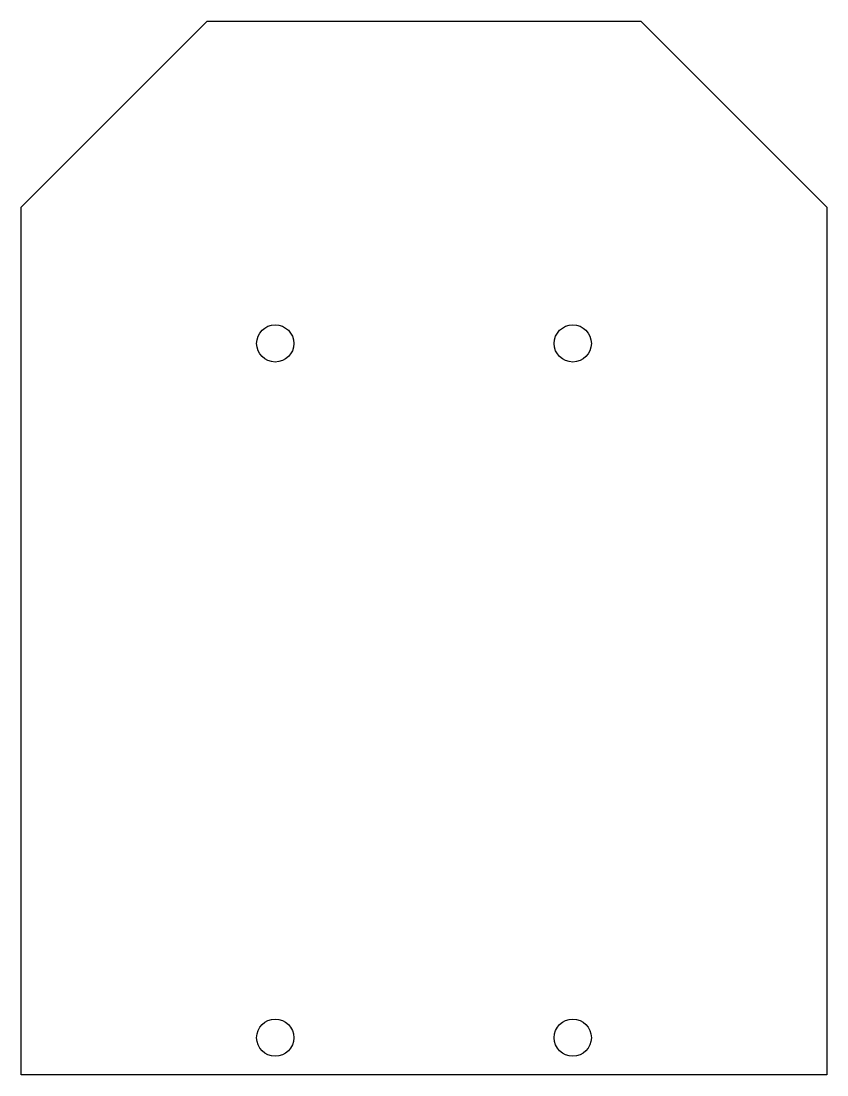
# Model space of a CAD drawing. Header units: millimetres. Extents: x -32.5 to 32.5, y -42.5 to 42.5.
import ezdxf

# ---------------------------------------------------------------- set-up
doc = ezdxf.new("R2010")
doc.units = ezdxf.units.MM

msp = doc.modelspace()

# ---------------------------------------------------------------- linework, layer by layer
at = {"color": 7, "linetype": 'Continuous', "lineweight": 25}
for p, q in [((-32.5, 27.5), (-17.5, 42.5)), ((-17.5, 42.5), (17.5, 42.5)), ((17.5, 42.5), (32.5, 27.5)), ((-32.5, -42.5), (-32.5, 27.5)), ((32.5, 27.5), (32.5, -42.5)), ((32.5, -42.5), (-32.5, -42.5))]:
    msp.add_line(p, q, dxfattribs=at)
for centre in [(-12, 16.5), (12, 16.5), (-12, -39.5), (12, -39.5)]:
    msp.add_circle(centre, 1.5, dxfattribs=at)

doc.saveas('drawing.dxf')
